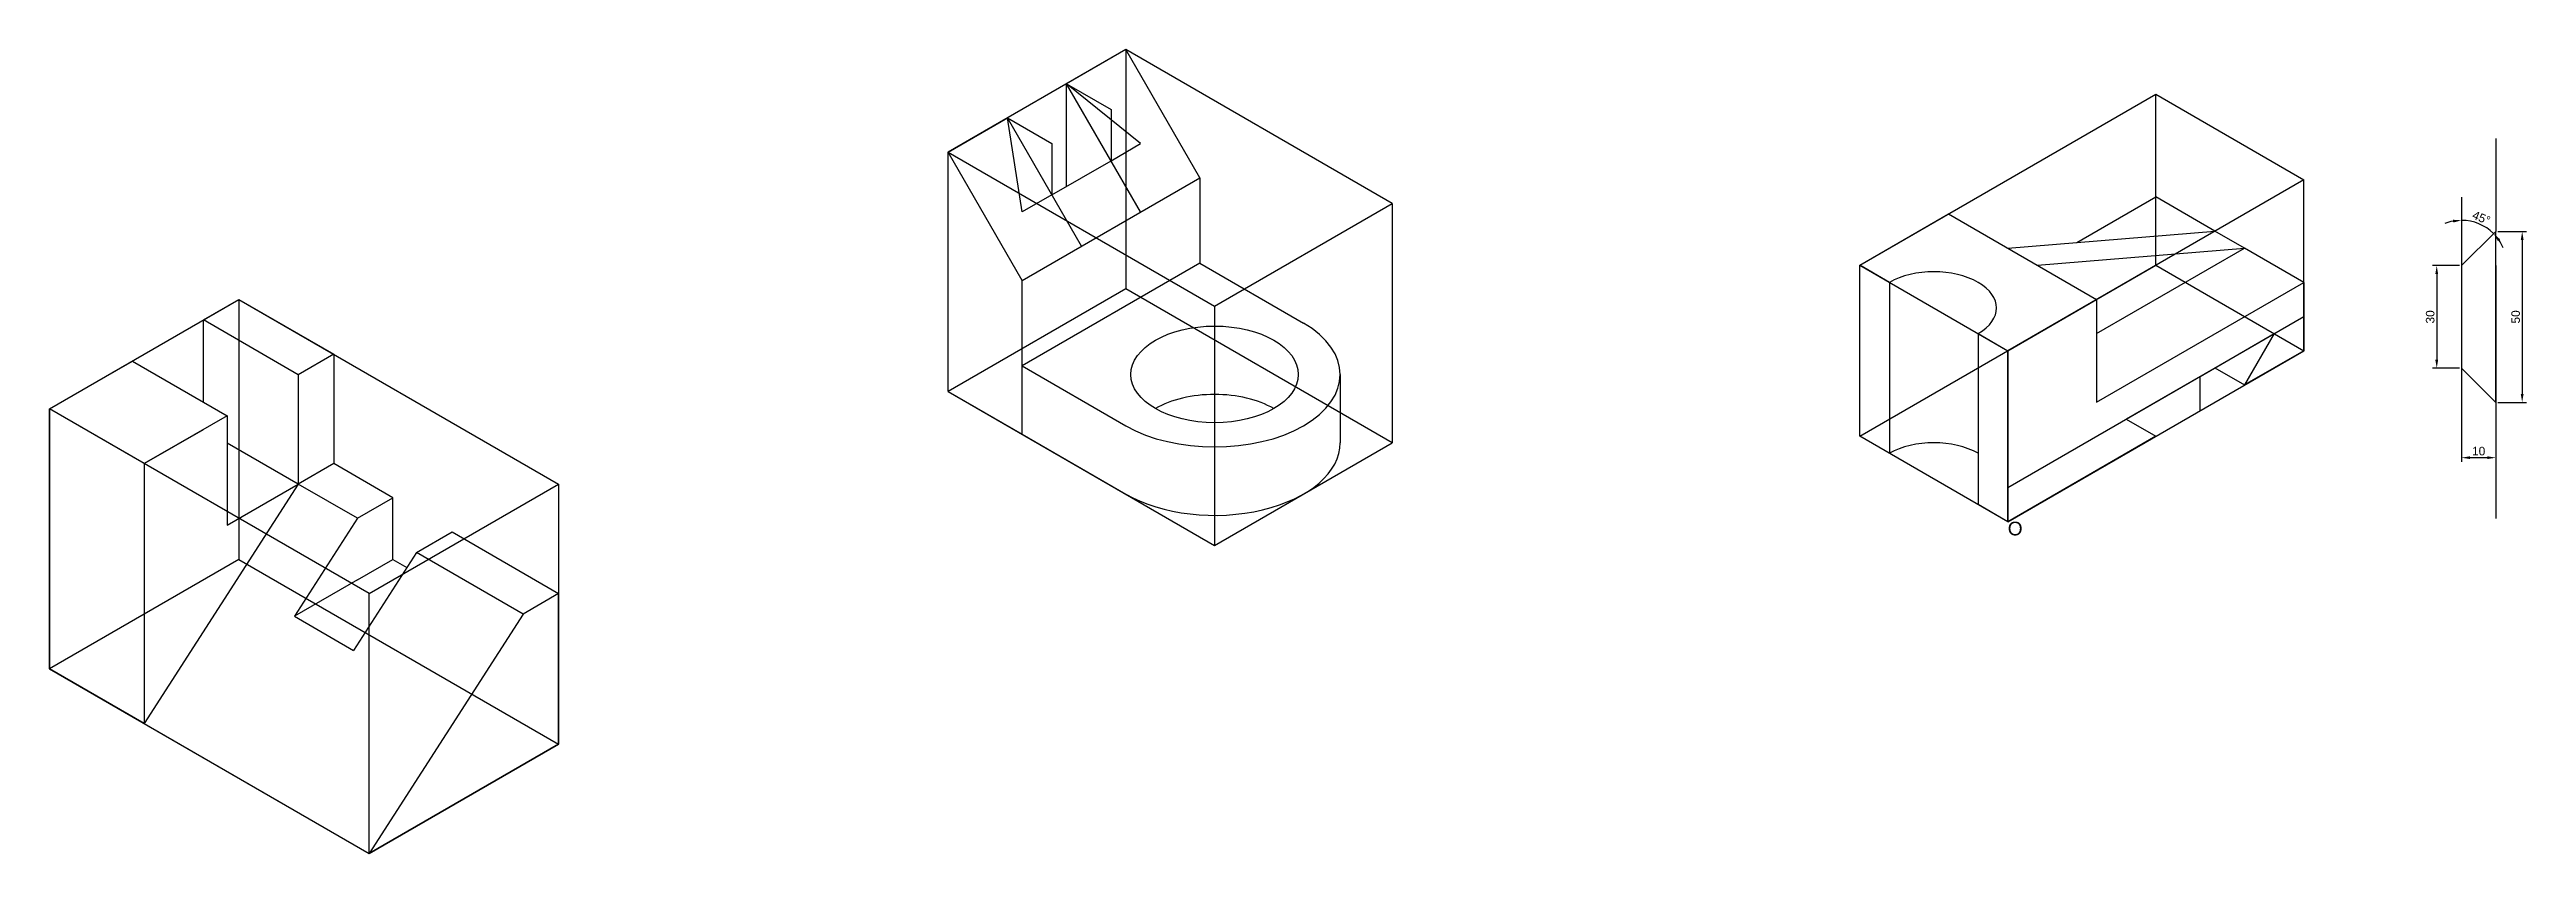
# Model space of a CAD drawing. Header units: millimetres. Extents: x 1489 to 2214, y 1991 to 2226.
import ezdxf

# ---------------------------------------------------------------- set-up
doc = ezdxf.new("R2010")
doc.units = ezdxf.units.MM
doc.layers.get('0').update_dxf_attribs({"color": 5})
doc.layers.add('Layer1', color=2, linetype='Continuous')
doc.layers.add('Layer2', color=6, linetype='Continuous')
doc.styles.get("Standard").update_dxf_attribs({"font": 'arial.ttf'})
doc.dimstyles.new('ISO-25', dxfattribs={"dimtxt": 2.5, "dimasz": 2.5, "dimexe": 1.25, "dimexo": 0.625, "dimtad": 1, "dimtxsty": 'Standard', "dimcen": 2.5, "dimadec": 0, "dimazin": 0, "dimtfac": 1, "dimtmove": 0, "dimatfit": 3, "dimfxl": 1, "dimarcsym": 0})

# ---------------------------------------------------------------- blocks, each defined once
blk = doc.blocks.new('*D2')
at = {"layer": 'Defpoints', "color": 0, "transparency": 16777216}
for p in [(2204.8, 2173.23), (2204.8, 2123.23), (2212.53, 2123.23)]:
    blk.add_point(p, dxfattribs=at)
at = {"layer": 'Layer2', "color": 0, "lineweight": -2, "transparency": 16777216}
for p, q in [((2205.42, 2173.23), (2213.78, 2173.23)), ((2212.53, 2170.73), (2212.53, 2125.73)), ((2205.42, 2123.23), (2213.78, 2123.23))]:
    blk.add_line(p, q, dxfattribs=at)
at = {"layer": 'Layer2', "color": 0, "transparency": 16777216}
for points in [[(2212.12, 2170.73), (2212.95, 2170.73), (2212.53, 2173.23)], [(2212.12, 2125.73), (2212.95, 2125.73), (2212.53, 2123.23)]]:
    blk.add_solid(points, dxfattribs=at)
at = {"layer": 'Layer2', "color": 0, "transparency": 16777216, "insert": (2210.63, 2148.23), "char_height": 2.5, "attachment_point": 5, "rotation": 90}
blk.add_mtext('50', dxfattribs=at)
blk = doc.blocks.new('*D3')
at = {"layer": 'Defpoints', "color": 0, "transparency": 16777216}
for p in [(2194.8, 2163.23), (2187.53, 2133.23), (2194.8, 2133.23)]:
    blk.add_point(p, dxfattribs=at)
at = {"layer": 'Layer2', "color": 0, "lineweight": -2, "transparency": 16777216}
for p, q in [((2194.17, 2163.23), (2186.28, 2163.23)), ((2187.53, 2160.73), (2187.53, 2135.73)), ((2194.17, 2133.23), (2186.28, 2133.23))]:
    blk.add_line(p, q, dxfattribs=at)
at = {"layer": 'Layer2', "color": 0, "transparency": 16777216}
for points in [[(2187.11, 2160.73), (2187.94, 2160.73), (2187.53, 2163.23)], [(2187.11, 2135.73), (2187.94, 2135.73), (2187.53, 2133.23)]]:
    blk.add_solid(points, dxfattribs=at)
at = {"layer": 'Layer2', "color": 0, "transparency": 16777216, "insert": (2185.62, 2148.23), "char_height": 2.5, "attachment_point": 5, "rotation": 90}
blk.add_mtext('30', dxfattribs=at)
blk = doc.blocks.new('*D4')
at = {"layer": 'Defpoints', "color": 0, "transparency": 16777216}
for p in [(2194.8, 2123.23), (2204.8, 2123.23), (2194.8, 2107.06)]:
    blk.add_point(p, dxfattribs=at)
at = {"layer": 'Layer2', "color": 0, "lineweight": -2, "transparency": 16777216}
for p, q in [((2194.8, 2122.61), (2194.8, 2105.81)), ((2204.8, 2122.61), (2204.8, 2105.81)), ((2202.3, 2107.06), (2197.3, 2107.06))]:
    blk.add_line(p, q, dxfattribs=at)
at = {"layer": 'Layer2', "color": 0, "transparency": 16777216}
for points in [[(2197.3, 2107.48), (2197.3, 2106.65), (2194.8, 2107.06)], [(2202.3, 2107.48), (2202.3, 2106.65), (2204.8, 2107.06)]]:
    blk.add_solid(points, dxfattribs=at)
at = {"layer": 'Layer2', "color": 0, "transparency": 16777216, "insert": (2199.8, 2108.97), "char_height": 2.5, "attachment_point": 5}
blk.add_mtext('10', dxfattribs=at)
blk = doc.blocks.new('*D5')
at = {"layer": 'Defpoints', "color": 0, "transparency": 16777216}
for p in [(2194.8, 2183.23), (2201.42, 2174.7), (2204.8, 2173.23), (2194.8, 2163.23), (2194.8, 2163.23)]:
    blk.add_point(p, dxfattribs=at)
at = {"layer": 'Layer2', "color": 0, "lineweight": -2, "transparency": 16777216}
for start, end in [(100.83379, 111.66758), (45, 90), (23.33242, 34.16621)]:
    blk.add_arc((2194.8, 2163.23), 13.24, start, end, dxfattribs=at)
at = {"layer": 'Layer2', "color": 0, "transparency": 16777216}
for points in [[(2192.27, 2176.65), (2192.35, 2175.82), (2194.8, 2176.47)], [(2205.43, 2170.4), (2206.07, 2170.93), (2204.16, 2172.59)]]:
    blk.add_solid(points, dxfattribs=at)
at = {"layer": 'Layer2', "color": 0, "transparency": 16777216, "insert": (2200.59, 2177.22), "char_height": 2.5, "attachment_point": 5, "rotation": 337.5}
blk.add_mtext('45°', dxfattribs=at)

msp = doc.modelspace()

# ---------------------------------------------------------------- linework, layer by layer
for p, q in [((1803.947, 2226.409), (1751.986, 2196.409)), ((1881.89, 2181.409), (1803.947, 2226.409)), ((1803.947, 2226.409), (1803.947, 2156.409)), ((1808.277, 2178.909), (1786.627, 2216.409)), ((1786.627, 2216.409), (1799.617, 2208.909)), ((2018.701, 2163.339), (2105.303, 2213.339)), ((2105.303, 2213.339), (2148.605, 2188.339)), ((2105.303, 2163.339), (2105.303, 2213.339)), ((1790.957, 2168.909), (1769.306, 2206.409)), ((1769.306, 2206.409), (1782.297, 2198.909)), ((1799.617, 2208.909), (1799.617, 2193.909)), ((1751.986, 2126.409), (1751.986, 2196.409)), ((1751.986, 2196.409), (1829.928, 2151.409)), ((1782.297, 2198.909), (1782.297, 2183.909)), ((2204.797, 2200.354), (2204.797, 2173.23)), ((2148.605, 2188.339), (2062.002, 2138.339)), ((2148.605, 2138.339), (2148.605, 2188.339)), ((1829.928, 2151.409), (1881.89, 2181.409)), ((1881.89, 2181.409), (1881.89, 2111.409)), ((2018.701, 2113.339), (2018.701, 2163.339)), ((2018.701, 2163.339), (2062.002, 2138.339)), ((2018.701, 2113.339), (2105.303, 2163.339)), ((2105.303, 2163.339), (2148.605, 2138.339)), ((2194.797, 2163.23), (2194.797, 2133.23)), ((2204.797, 2163.23), (2204.797, 2089.294)), ((1489.019, 2121.331), (1544.445, 2153.331)), ((1544.445, 2153.331), (1637.976, 2099.331)), ((1544.445, 2153.331), (1544.445, 2077.331)), ((1803.947, 2156.409), (1751.986, 2126.409)), ((1881.89, 2111.409), (1803.947, 2156.409)), ((1829.928, 2151.409), (1829.928, 2081.409)), ((2062.002, 2098.339), (2148.605, 2148.339)), ((2062.002, 2088.339), (2148.605, 2138.339)), ((2062.002, 2138.339), (2062.002, 2088.339)), ((2118.294, 2120.839), (2118.294, 2130.839)), ((1751.986, 2126.409), (1829.928, 2081.409)), ((1582.55, 2067.331), (1489.019, 2121.331)), ((1489.019, 2121.331), (1489.019, 2045.331)), ((1829.928, 2081.409), (1881.89, 2111.409)), ((2062.002, 2088.339), (2018.701, 2113.339)), ((1582.55, 2067.331), (1637.976, 2099.331)), ((1637.976, 2099.331), (1637.976, 2023.331)), ((1544.445, 2077.331), (1489.019, 2045.331)), ((1544.445, 2077.331), (1637.976, 2023.331)), ((1582.55, 1991.331), (1582.55, 2067.331)), ((1489.019, 2045.331), (1582.55, 1991.331)), ((1637.976, 2023.331), (1582.55, 1991.331))]:
    msp.add_line(p, q)
at = {"layer": 'Layer1'}
for p, q in [((1803.947, 2226.409), (1786.627, 2216.409)), ((1825.598, 2188.909), (1803.947, 2226.409)), ((1808.277, 2198.909), (1786.627, 2216.409)), ((1786.627, 2186.409), (1786.627, 2216.409)), ((1751.986, 2196.409), (1769.306, 2206.409)), ((1773.636, 2178.909), (1769.306, 2206.409)), ((1751.986, 2126.409), (1751.986, 2196.409)), ((1773.636, 2158.909), (1751.986, 2196.409)), ((1799.617, 2193.909), (1808.277, 2198.909)), ((1773.636, 2158.909), (1825.598, 2188.909)), ((1782.297, 2183.909), (1799.617, 2193.909)), ((1825.598, 2188.909), (1825.598, 2163.909)), ((1782.297, 2183.909), (1773.636, 2178.909)), ((2082.209, 2170.005), (2105.303, 2183.339)), ((2122.624, 2173.339), (2105.303, 2183.339)), ((2194.797, 2183.23), (2194.797, 2163.23)), ((2018.701, 2163.339), (2044.682, 2178.339)), ((2044.682, 2178.339), (2087.983, 2153.339)), ((2062.002, 2168.339), (2122.624, 2173.339)), ((2070.662, 2163.339), (2131.284, 2168.339)), ((2087.983, 2143.339), (2131.284, 2168.339)), ((2131.284, 2168.339), (2122.624, 2173.339)), ((2148.605, 2158.339), (2131.284, 2168.339)), ((2194.797, 2163.23), (2204.797, 2173.23)), ((2204.797, 2123.23), (2204.797, 2173.23)), ((1825.598, 2163.909), (1773.636, 2133.909)), ((1825.598, 2163.909), (1855.909, 2146.409)), ((2027.361, 2158.339), (2018.701, 2163.339)), ((2018.701, 2113.339), (2018.701, 2163.339)), ((1534.053, 2147.331), (1544.445, 2153.331)), ((1544.445, 2153.331), (1572.158, 2137.331)), ((1773.636, 2113.909), (1773.636, 2158.909)), ((2027.361, 2158.339), (2027.361, 2108.339)), ((2062.002, 2138.339), (2087.983, 2153.339)), ((2087.983, 2123.339), (2148.605, 2158.339)), ((2087.983, 2153.339), (2087.983, 2123.339)), ((2148.605, 2158.339), (2148.605, 2138.339)), ((1534.053, 2123.331), (1534.053, 2147.331)), ((1561.765, 2131.331), (1534.053, 2147.331)), ((2053.342, 2143.339), (2062.002, 2138.339)), ((2053.342, 2143.339), (2053.342, 2093.339)), ((2062.002, 2088.339), (2062.002, 2138.339)), ((2118.294, 2130.839), (2139.944, 2143.339)), ((2139.944, 2143.339), (2131.284, 2128.339)), ((2148.605, 2138.339), (2131.284, 2128.339)), ((1489.019, 2121.331), (1513.268, 2135.331)), ((1513.268, 2135.331), (1540.981, 2119.331)), ((1572.158, 2137.331), (1561.765, 2131.331)), ((1561.765, 2131.331), (1561.765, 2099.331)), ((1572.158, 2137.331), (1572.158, 2105.331)), ((1773.636, 2133.909), (1803.947, 2116.409)), ((1866.67, 2131.409), (1866.67, 2111.409)), ((2118.294, 2130.839), (2096.643, 2118.339)), ((2122.624, 2133.339), (2131.284, 2128.339)), ((2194.797, 2133.23), (2194.797, 2113.23)), ((2194.797, 2133.23), (2204.797, 2123.23)), ((1751.986, 2126.409), (1773.636, 2113.909)), ((1489.019, 2045.331), (1489.019, 2121.331)), ((1516.732, 2105.331), (1489.019, 2121.331)), ((1540.981, 2119.331), (1516.732, 2105.331)), ((1540.981, 2119.331), (1540.981, 2087.331)), ((2096.643, 2118.339), (2105.303, 2113.339)), ((1516.732, 2105.331), (1534.053, 2115.331)), ((1561.765, 2099.331), (1540.981, 2111.331)), ((1773.636, 2113.909), (1803.947, 2096.409)), ((2027.361, 2108.339), (2018.701, 2113.339)), ((2105.303, 2113.339), (2062.002, 2088.339)), ((1516.732, 2105.331), (1516.732, 2073.331)), ((1572.158, 2105.331), (1561.765, 2099.331)), ((1589.478, 2095.331), (1572.158, 2105.331)), ((1561.765, 2099.331), (1516.732, 2029.331)), ((1540.981, 2087.331), (1561.765, 2099.331)), ((1579.086, 2089.331), (1561.765, 2099.331)), ((1579.086, 2089.331), (1589.478, 2095.331)), ((1589.478, 2077.331), (1589.478, 2095.331)), ((1579.086, 2089.331), (1560.663, 2060.695)), ((2062.002, 2088.339), (2053.342, 2093.339)), ((1596.406, 2079.331), (1606.799, 2085.331)), ((1606.799, 2085.331), (1637.976, 2067.331)), ((1516.732, 2073.331), (1516.732, 2029.331)), ((1596.406, 2079.331), (1577.984, 2050.695)), ((1579.086, 2071.331), (1589.478, 2077.331)), ((1589.478, 2077.331), (1593.592, 2074.956)), ((1627.583, 2061.331), (1596.406, 2079.331)), ((1579.086, 2071.331), (1560.663, 2060.695)), ((1637.976, 2067.331), (1627.583, 2061.331)), ((1637.976, 2023.331), (1637.976, 2067.331)), ((1560.663, 2060.695), (1577.984, 2050.695)), ((1627.583, 2061.331), (1582.55, 1991.331)), ((1516.732, 2029.331), (1489.019, 2045.331)), ((1516.732, 2029.331), (1582.55, 1991.331)), ((1582.55, 1991.331), (1637.976, 2023.331))]:
    msp.add_line(p, q, dxfattribs=at)
for centre, major_axis, start_param, end_param in [((2040.352, 2150.839), (-18.371, 0), 2.3561945, 5.4977871), ((1829.928, 2131.409), (-36.742, 0), 0.7853982, 3.9269908), ((1829.928, 2111.409), (-24.495, 0), 10.2101761, 11.7809725), ((1829.928, 2111.409), (-36.742, 0), 0.7853982, 3.1415927), ((2040.352, 2100.839), (-18.371, 0), 3.9269908, 5.4977871)]:
    msp.add_ellipse(centre, major_axis=major_axis, ratio=0.5773503, start_param=start_param, end_param=end_param, dxfattribs=at)
msp.add_ellipse((1829.928, 2131.409), major_axis=(-24.495, 0), ratio=0.5773503, dxfattribs=at)

# ---------------------------------------------------------------- texts
at = {"layer": 'Layer1', "insert": (2062.002, 2088.339), "char_height": 4, "attachment_point": 1}
msp.add_mtext_dynamic_manual_height_columns('O', width=14.86144, gutter_width=12.5, heights=[0], dxfattribs=at)

# ---------------------------------------------------------------- dimensions: what is measured, and where the dimension line sits
at = {"layer": 'Layer2'}
dim = msp.add_angular_dim_2l(base=(2201.417, 2174.698), line1=((2194.797, 2183.23), (2194.797, 2163.23)), line2=((2194.797, 2163.23), (2204.797, 2173.23)), dimstyle='ISO-25', dxfattribs=at)
dim.commit()
dim.dimension.update_dxf_attribs({"geometry": '*D5', "text_midpoint": (2200.59, 2177.216)})
for base, p1, p2, picture, middle in [((2212.534, 2123.23), (2204.797, 2173.23), (2204.797, 2123.23), '*D2', (2210.633, 2148.23)), ((2187.526, 2133.23), (2194.797, 2163.23), (2194.797, 2133.23), '*D3', (2185.623, 2148.23))]:
    dim = msp.add_linear_dim(base=base, p1=p1, p2=p2, angle=90, dimstyle='ISO-25', dxfattribs=at)
    dim.commit()
    dim.dimension.update_dxf_attribs({"geometry": picture, "text_midpoint": middle})
dim = msp.add_linear_dim(base=(2194.797, 2107.064), p1=(2204.797, 2123.23), p2=(2194.797, 2123.23), dimstyle='ISO-25', dxfattribs=at)
dim.commit()
dim.dimension.update_dxf_attribs({"geometry": '*D4', "text_midpoint": (2199.797, 2108.965)})

doc.saveas('drawing.dxf')
